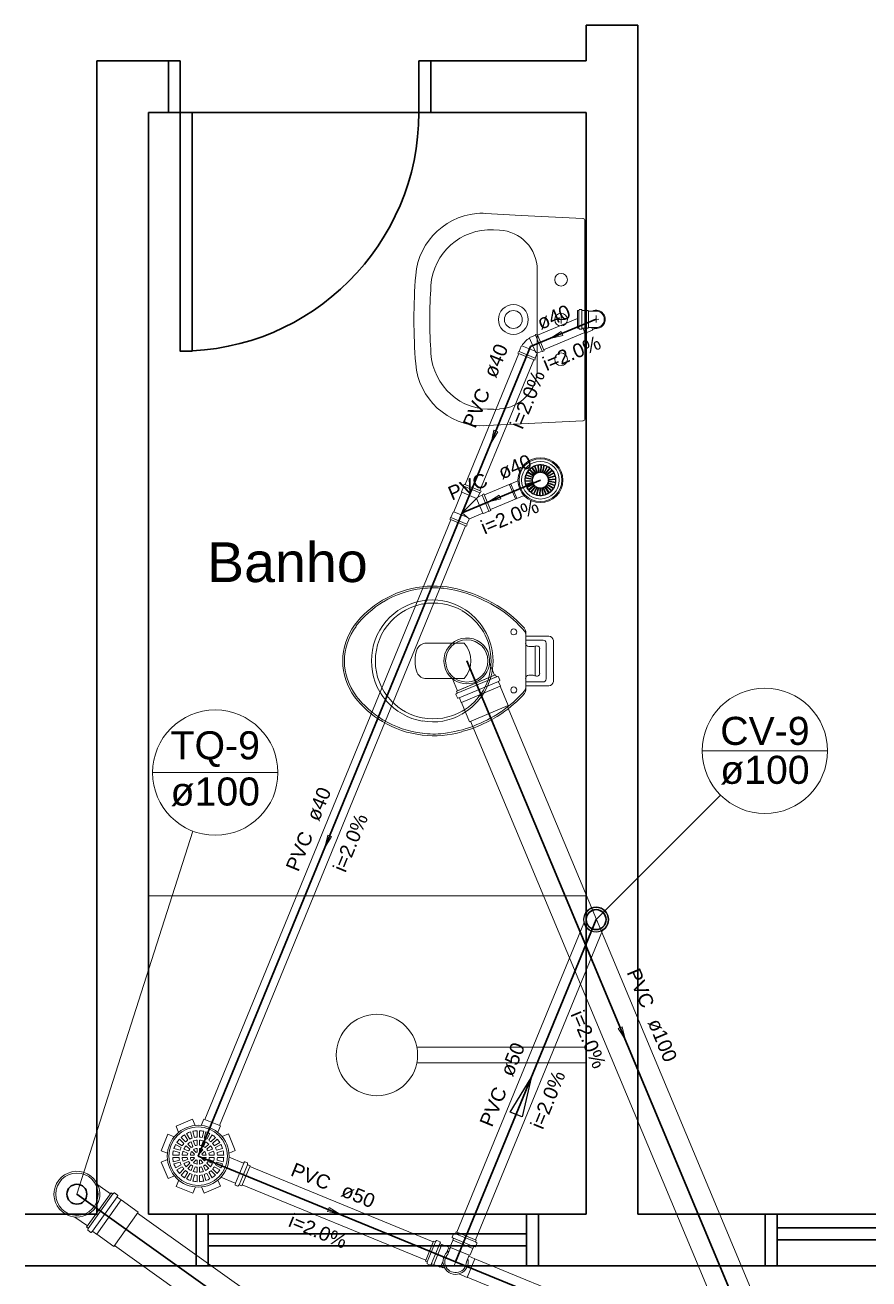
# Model space of a CAD drawing. Header units: inches. Extents: x -27 to 114, y -35 to 60.
# Drawn here: x 76.952 to 79.073, y -30.394 to -27.241 of the extents above; entities that cross this region are included whole.
import ezdxf

# ---------------------------------------------------------------- set-up
doc = ezdxf.new("R2010")
doc.units = ezdxf.units.IN
doc.header["$LTSCALE"] = 10
doc.header["$MEASUREMENT"] = 0
for name, color, linetype, lineweight in [('CV-Colunas', 6, 'Continuous', 30), ('CV-Indicação coluna', 5, 'Continuous', 20), ('CV-Sentido tubo', 8, 'Continuous', 20), ('CV-Seção tubo', 160, 'Continuous', 20), ('CV-Textos coluna', 7, 'Continuous', 20), ('CV-Textos tubo', 7, 'Continuous', 20), ('CV-Tubos detalhe', 6, 'Continuous', 30), ('Simbolos', 160, 'Continuous', 20), ('Simbolos_int', 5, 'Continuous', 5), ('TQ-Colunas', 6, 'Continuous', 30), ('TQ-Indicação coluna', 5, 'Continuous', 20), ('TQ-Sentido tubo', 8, 'Continuous', 20), ('TQ-Seção tubo', 160, 'Continuous', 20), ('TQ-Textos coluna', 7, 'Continuous', 20), ('TQ-Textos tubo', 7, 'Continuous', 20), ('TQ-Tubos detalhe', 6, 'Continuous', 30), ('xeixo', 3, 'Continuous', 20), ('xjanela-porta', 253, 'Continuous', 30), ('xmoveis', 253, 'Continuous', 20), ('xparede', 7, 'Continuous', 30), ('xpiso', 4, 'Continuous', 30), ('xtexto', 7, 'Continuous', 20)]:
    doc.layers.add(name, color=color, linetype=linetype, lineweight=lineweight)
doc.styles.add('Arial', font='arial.ttf')
doc.dimstyles.get("Standard").update_dxf_attribs({"dimtxt": 0.18, "dimasz": 0.18, "dimexe": 0.18, "dimexo": 0.0625, "dimgap": 0.09, "dimtad": 0, "dimtih": 1, "dimtoh": 1, "dimdec": 4, "dimzin": 0, "dimdsep": 46, "dimtxsty": 'Standard', "dimcen": 0.09, "dimadec": 0, "dimazin": 0, "dimtfac": 1, "dimtdec": 4, "dimtofl": 0, "dimtmove": 0, "dimatfit": 3, "dimfxl": 0, "dimtolj": 1, "dimtzin": 0, "dimarcsym": 0})

# ---------------------------------------------------------------- blocks, each defined once
blk = doc.blocks.new('_Closed')
at = {"color": 0, "linetype": 'ByBlock', "lineweight": -2}
for p, q in [((-1, 0.166667), (0, 0)), ((-1, 0.166667), (-1, -0.166667)), ((0, 0), (-1, -0.166667)), ((0, 0), (-1, 0))]:
    blk.add_line(p, q, dxfattribs=at)

msp = doc.modelspace()

# ---------------------------------------------------------------- linework, layer by layer
at = {"layer": 'CV-Colunas', "linetype": 'Continuous'}
msp.add_circle((78.387, -29.4908), 0.025, dxfattribs=at)
at = {"layer": 'CV-Indicação coluna'}
for p, q in [((78.6538, -29.0666), (78.9688, -29.0666)), ((78.387, -29.4908), (78.6999, -29.178))]:
    msp.add_line(p, q, dxfattribs=at)
msp.add_circle((78.8113, -29.0666), 0.1575, dxfattribs=at)
at = {"layer": 'CV-Seção tubo'}
for p, q in [((78.0373, -30.277), (78.3565, -29.4995)), ((78.0836, -30.2959), (78.4027, -29.5185))]:
    msp.add_line(p, q, dxfattribs=at)
at = {"layer": 'CV-Tubos detalhe'}
msp.add_line((78.0339, -30.3512), (78.387, -29.4908), dxfattribs=at)
at = {"layer": 'Simbolos'}
for p, q in [((78.3401, -28.0035), (78.34, -27.9592)), ((78.34, -27.9592), (78.343, -27.9592)), ((78.3442, -27.957), (78.344, -27.9585)), ((78.3452, -27.9562), (78.35, -27.9562)), ((78.351, -27.9572), (78.3512, -27.9584)), ((78.3522, -27.9592), (78.3665, -27.9591)), ((78.3665, -27.9591), (78.3677, -27.9606)), ((78.377, -27.9606), (78.3677, -27.9606)), ((78.387, -27.9606), (78.377, -27.9606)), ((78.2206, -28.0269), (78.2199, -28.0285)), ((78.2345, -28.0211), (78.2206, -28.0269)), ((78.235, -28.0198), (78.2345, -28.0211)), ((78.2387, -28.0183), (78.235, -28.0198)), ((78.2562, -28.0603), (78.2387, -28.0183)), ((78.3401, -28.0035), (78.3431, -28.0035)), ((78.3444, -28.0057), (78.3441, -28.0042)), ((78.3454, -28.0064), (78.3501, -28.0064)), ((78.3511, -28.0054), (78.3514, -28.0042)), ((78.3523, -28.0034), (78.3666, -28.0034)), ((78.3598, -28.0171), (78.354, -28.0034)), ((78.3598, -28.0171), (78.3634, -28.0157)), ((78.3634, -28.0157), (78.364, -28.0143)), ((78.364, -28.0143), (78.3777, -28.0086)), ((78.3666, -28.0034), (78.3679, -28.0019)), ((78.3771, -28.0019), (78.3679, -28.0019)), ((78.3871, -28.0018), (78.3771, -28.0019)), ((78.3777, -28.0086), (78.3783, -28.007)), ((78.3857, -28.0041), (78.3783, -28.007)), ((78.1934, -28.0623), (78.199, -28.0486)), ((78.199, -28.0486), (78.2007, -28.0479)), ((78.2512, -28.0613), (78.2387, -28.0665)), ((78.2525, -28.0618), (78.2512, -28.0613)), ((78.2562, -28.0603), (78.2525, -28.0618)), ((78.1905, -28.0665), (78.192, -28.0629)), ((78.2326, -28.0839), (78.1905, -28.0665)), ((78.192, -28.0629), (78.1934, -28.0623)), ((78.2326, -28.0839), (78.2341, -28.0803)), ((78.2336, -28.0789), (78.2387, -28.0665)), ((78.2341, -28.0803), (78.2336, -28.0789)), ((78.0546, -28.4008), (78.0489, -28.4147)), ((78.0556, -28.3958), (78.054, -28.3995)), ((78.054, -28.3995), (78.0546, -28.4008)), ((78.0556, -28.3958), (78.0977, -28.4131)), ((78.0294, -28.4656), (78.0496, -28.4163)), ((78.0489, -28.4147), (78.0496, -28.4163)), ((78.0919, -28.4264), (78.0506, -28.4678)), ((78.0948, -28.4173), (78.0916, -28.4252)), ((78.1008, -28.4233), (78.0929, -28.4265)), ((78.0961, -28.4168), (78.0948, -28.4173)), ((78.0977, -28.4131), (78.0961, -28.4168)), ((78.1013, -28.4219), (78.1008, -28.4233)), ((78.1049, -28.4204), (78.1013, -28.4219)), ((78.1225, -28.4624), (78.1049, -28.4204)), ((78.0222, -28.4799), (78.0278, -28.466)), ((78.0278, -28.466), (78.0294, -28.4656)), ((78.0681, -28.4831), (78.0506, -28.4678)), ((78.1021, -28.4687), (78.0689, -28.4826)), ((78.1038, -28.4693), (78.1021, -28.4687)), ((78.1176, -28.4634), (78.1038, -28.4693)), ((78.1189, -28.4639), (78.1176, -28.4634)), ((78.1225, -28.4624), (78.1189, -28.4639)), ((78.0193, -28.4842), (78.0208, -28.4804)), ((78.0193, -28.4842), (78.0614, -28.5014)), ((78.0208, -28.4804), (78.0222, -28.4799)), ((78.0614, -28.5014), (78.0629, -28.4977)), ((78.0624, -28.4964), (78.0676, -28.4837)), ((78.0629, -28.4977), (78.0624, -28.4964)), ((78.1194, -28.8459), (78.132, -28.8761)), ((78.036, -28.9162), (78.1343, -28.8752)), ((78.1343, -28.8752), (78.136, -28.8793)), ((78.1402, -28.8795), (78.1371, -28.8799)), ((78.1413, -28.8801), (78.1448, -28.8886)), ((78.0257, -28.8851), (78.0384, -28.9153)), ((78.1415, -28.8925), (78.1463, -28.9038)), ((78.1443, -28.89), (78.1421, -28.8912)), ((78.1463, -28.9038), (78.1461, -28.9041)), ((78.1461, -28.9041), (78.1663, -28.9523)), ((78.0347, -28.9247), (78.0383, -28.9332)), ((78.035, -28.9234), (78.0375, -28.9216)), ((78.036, -28.9162), (78.0378, -28.9204)), ((78.0396, -28.9337), (78.042, -28.933)), ((78.0433, -28.9335), (78.048, -28.9448)), ((78.048, -28.9448), (78.0483, -28.945)), ((78.0483, -28.945), (78.0685, -28.9932)), ((77.3311, -30.0102), (77.3725, -29.9929)), ((77.3311, -30.0102), (77.3376, -30.0258)), ((77.3725, -29.9929), (77.379, -30.0085)), ((77.4009, -29.9926), (77.3944, -30.0086)), ((77.4009, -29.9926), (77.4426, -30.0097)), ((77.4426, -30.0097), (77.436, -30.0257)), ((77.2938, -30.0719), (77.3109, -30.0303)), ((77.3109, -30.0303), (77.3269, -30.0368)), ((77.4627, -30.0299), (77.447, -30.0364)), ((77.4627, -30.0299), (77.48, -30.0713)), ((77.2938, -30.0719), (77.3098, -30.0785)), ((77.48, -30.0713), (77.4644, -30.0778)), ((77.2941, -30.1004), (77.3097, -30.0938)), ((77.3114, -30.1418), (77.2941, -30.1004)), ((77.5005, -30.1029), (77.4647, -30.0882)), ((77.4965, -30.1602), (77.5172, -30.1098)), ((77.5018, -30.1024), (77.5031, -30.1)), ((77.5106, -30.1022), (77.5043, -30.0996)), ((77.5107, -30.1071), (77.5112, -30.1033)), ((77.5172, -30.1098), (77.5107, -30.1071)), ((77.3114, -30.1418), (77.327, -30.1353)), ((77.4799, -30.1534), (77.444, -30.1387)), ((77.1662, -30.1805), (77.1348, -30.1581)), ((77.3315, -30.162), (77.338, -30.146)), ((77.3731, -30.179), (77.3315, -30.162)), ((77.3731, -30.179), (77.3797, -30.1631)), ((77.4016, -30.1788), (77.395, -30.1632)), ((77.443, -30.1615), (77.4016, -30.1788)), ((77.443, -30.1615), (77.4365, -30.1458)), ((77.4804, -30.1547), (77.4796, -30.1573)), ((77.4865, -30.1609), (77.4802, -30.1584)), ((77.49, -30.1575), (77.4877, -30.1606)), ((77.4965, -30.1602), (77.49, -30.1575)), ((77.1064, -30.2642), (77.1683, -30.1775)), ((77.1683, -30.1775), (77.172, -30.1801)), ((77.1756, -30.1781), (77.1732, -30.1801)), ((77.1768, -30.1781), (77.1843, -30.1834)), ((77.1846, -30.1848), (77.1833, -30.187)), ((77.1836, -30.1884), (77.1935, -30.1955)), ((77.1935, -30.1955), (77.1936, -30.1959)), ((77.1936, -30.1959), (77.2361, -30.2262)), ((77.1086, -30.2612), (77.0772, -30.2388)), ((77.1064, -30.2642), (77.1101, -30.2668)), ((77.1093, -30.2709), (77.1105, -30.268)), ((77.1097, -30.272), (77.1172, -30.2774)), ((77.1186, -30.2772), (77.1203, -30.2753)), ((77.1217, -30.2751), (77.1316, -30.2822)), ((77.1316, -30.2822), (77.132, -30.2821)), ((77.132, -30.2821), (77.1745, -30.3125)), ((77.9579, -30.3495), (77.9785, -30.2991)), ((77.9785, -30.2991), (77.9825, -30.3007)), ((77.9855, -30.2979), (77.9837, -30.3004)), ((77.9867, -30.2975), (77.9948, -30.3009)), ((78.0265, -30.2974), (78.0202, -30.3129)), ((78.0284, -30.2809), (78.0251, -30.289)), ((78.0254, -30.2902), (78.0279, -30.2915)), ((78.0266, -30.2972), (78.0265, -30.2974)), ((78.0284, -30.2928), (78.0266, -30.2972)), ((78.0295, -30.2802), (78.0326, -30.2807)), ((78.0352, -30.2761), (78.0336, -30.28)), ((78.0352, -30.2761), (78.0857, -30.2968)), ((78.0857, -30.2968), (78.0841, -30.3007)), ((77.9955, -30.3019), (77.9946, -30.3046)), ((77.9952, -30.3059), (77.9996, -30.3077)), ((77.9996, -30.3077), (78.0153, -30.3141)), ((78.0213, -30.3153), (78.0144, -30.3321)), ((78.0153, -30.3141), (78.0162, -30.3167)), ((78.0162, -30.3167), (78.0201, -30.3183)), ((78.0185, -30.3176), (78.0193, -30.3163)), ((78.0193, -30.3163), (78.0207, -30.3169)), ((78.0202, -30.3129), (78.0213, -30.3153)), ((78.0769, -30.3181), (78.0706, -30.3336)), ((78.077, -30.3178), (78.0769, -30.3181)), ((78.0788, -30.3134), (78.077, -30.3178)), ((78.0828, -30.3137), (78.0801, -30.3129)), ((78.0872, -30.305), (78.0838, -30.3131)), ((78.0869, -30.3038), (78.0844, -30.3019)), ((77.9579, -30.3495), (77.9618, -30.3511)), ((77.962, -30.3552), (77.9624, -30.3522)), ((77.9626, -30.3563), (77.9707, -30.3596)), ((77.9719, -30.3593), (77.9732, -30.3569)), ((77.9745, -30.3563), (77.9789, -30.3581)), ((77.9789, -30.3581), (77.9946, -30.3646)), ((77.9946, -30.3646), (77.997, -30.3634)), ((77.997, -30.3634), (78.0065, -30.3673)), ((78.0681, -30.3344), (78.0611, -30.3513)), ((78.0668, -30.3374), (78.0823, -30.3438)), ((78.0706, -30.3336), (78.0681, -30.3344)), ((77.9993, -30.3643), (77.999, -30.3658)), ((77.999, -30.3658), (78.0015, -30.3668)), ((78.0023, -30.3656), (78.0015, -30.3668)), ((78.0421, -30.3819), (78.0632, -30.3905))]:
    msp.add_line(p, q, dxfattribs=at)
for centre, radius in [((78.387, -29.4908), 0.0318), ((77.387, -30.0858), 0.0777)]:
    msp.add_circle(centre, radius, dxfattribs=at)
for centre, radius, start, end in [((78.343, -27.9582), 0.001, 270.1565, 345.1565), ((78.3452, -27.9572), 0.001, 90.1565, 165.1565), ((78.35, -27.9572), 0.001, 5.1565, 90.1565), ((78.3522, -27.9582), 0.001, 185.1565, 270.1565), ((78.387, -27.9813), 0.0206, 270.1565, 90.1565), ((78.2503, -28.0782), 0.0584, 121.479, 148.613), ((78.3431, -28.0045), 0.001, 15.1565, 90.1565), ((78.3454, -28.0054), 0.001, 195.1565, 270.1565), ((78.3501, -28.0054), 0.001, 270.1565, 355.1565), ((78.3524, -28.0044), 0.001, 90.1565, 175.1565), ((78.0925, -28.4255), 0.001, 157.701, 292.701), ((78.0695, -28.4844), 0.002, 112.701, 157.701), ((78.062, -28.8403), 0.0576, 354.471, 230.901), ((78.062, -28.8403), 0.0576, 230.901, 354.471), ((78.137, -28.8789), 0.001, 202.686, 277.686), ((78.1403, -28.8805), 0.001, 22.6856, 97.6856), ((78.1425, -28.8921), 0.001, 117.686, 202.686), ((78.1439, -28.889), 0.001, 297.686, 22.6856), ((78.0356, -28.9243), 0.001, 127.686, 202.686), ((78.0369, -28.9208), 0.001, 307.686, 22.6856), ((78.0392, -28.9328), 0.001, 202.686, 287.686), ((78.0424, -28.9339), 0.001, 22.6856, 107.686), ((77.5009, -30.102), 0.001, 247.694, 332.694), ((77.5039, -30.1006), 0.001, 67.6938, 152.694), ((77.5102, -30.1031), 0.001, 352.694, 67.6938), ((77.5118, -30.1065), 0.001, 172.694, 247.694), ((77.082, -30.1813), 0.0576, 354.471, 230.901), ((77.4806, -30.1575), 0.001, 162.694, 247.694), ((77.4795, -30.1543), 0.001, 342.694, 67.6938), ((77.4868, -30.16), 0.001, 247.694, 322.694), ((77.4903, -30.1588), 0.001, 67.6938, 142.694), ((77.082, -30.1813), 0.0576, 230.901, 354.471), ((77.1725, -30.1793), 0.001, 234.472, 309.472), ((77.1762, -30.1789), 0.001, 54.4722, 129.472), ((77.1841, -30.1876), 0.001, 149.472, 234.472), ((77.1838, -30.1842), 0.001, 329.472, 54.4722), ((77.1095, -30.2676), 0.001, 339.472, 54.4722), ((77.1103, -30.2712), 0.001, 159.472, 234.472), ((77.1178, -30.2766), 0.001, 234.472, 319.472), ((77.1211, -30.2759), 0.001, 54.4722, 139.472), ((77.9829, -30.2997), 0.001, 247.694, 322.694), ((77.9863, -30.2985), 0.001, 67.6938, 142.694), ((78.026, -30.2893), 0.001, 157.694, 242.694), ((78.0275, -30.2924), 0.001, 337.694, 62.6938), ((78.0293, -30.2813), 0.001, 82.6938, 157.694), ((78.0327, -30.2797), 0.001, 262.694, 337.694), ((77.9956, -30.305), 0.001, 162.694, 247.694), ((77.9944, -30.3018), 0.001, 342.694, 67.6938), ((78.0339, -30.3512), 0.0273, 135.647, 359.741), ((78.0798, -30.3138), 0.001, 72.6938, 157.694), ((78.0829, -30.3127), 0.001, 252.694, 337.694), ((78.085, -30.3011), 0.001, 157.694, 232.694), ((78.0862, -30.3046), 0.001, 337.694, 52.6938), ((77.9614, -30.352), 0.001, 352.694, 67.6938), ((77.963, -30.3554), 0.001, 172.694, 247.694), ((77.9711, -30.3587), 0.001, 247.694, 332.694), ((77.9741, -30.3572), 0.001, 67.6938, 152.694)]:
    msp.add_arc(centre, radius, start, end, dxfattribs=at)
at = {"layer": 'Simbolos_int'}
for p, q in [((78.3437, -27.9592), (78.3439, -28.0035)), ((78.3512, -27.9592), (78.3513, -28.0034)), ((78.3677, -27.9606), (78.3679, -28.0019)), ((78.3938, -27.9813), (78.3816, -27.9814)), ((78.387, -27.9716), (78.3871, -27.9893)), ((78.2337, -28.0615), (78.2199, -28.0285)), ((78.2345, -28.0211), (78.2512, -28.0613)), ((78.364, -28.0143), (78.3594, -28.0034)), ((78.3783, -28.007), (78.3764, -28.0019)), ((78.2007, -28.0479), (78.2337, -28.0615)), ((78.2337, -28.0615), (78.2359, -28.0636)), ((78.2336, -28.0789), (78.1934, -28.0623)), ((78.2359, -28.0636), (78.2387, -28.0665)), ((78.0546, -28.4008), (78.0948, -28.4173)), ((78.0496, -28.4163), (78.0866, -28.4315)), ((78.1021, -28.4687), (78.0866, -28.4315)), ((78.1176, -28.4634), (78.1008, -28.4233)), ((78.0294, -28.4656), (78.0643, -28.4799)), ((78.0222, -28.4799), (78.0624, -28.4964)), ((78.0381, -28.9211), (78.1363, -28.88)), ((78.0384, -28.9153), (78.132, -28.8761)), ((78.043, -28.9328), (78.1413, -28.8918)), ((78.0483, -28.945), (78.1461, -28.9041)), ((78.0685, -28.9932), (78.1663, -28.9523)), ((77.5012, -30.1032), (77.4805, -30.1537)), ((77.5107, -30.1071), (77.49, -30.1575)), ((77.1107, -30.2672), (77.1726, -30.1806)), ((77.1211, -30.2746), (77.183, -30.188)), ((77.132, -30.2821), (77.1936, -30.1959)), ((77.1745, -30.3125), (77.2361, -30.2262)), ((78.077, -30.3178), (78.0266, -30.2972)), ((78.0287, -30.2921), (78.0791, -30.3128)), ((78.0333, -30.2807), (78.0838, -30.3014)), ((77.9625, -30.3514), (77.9832, -30.3009)), ((77.9736, -30.3559), (77.9943, -30.3055)), ((77.9789, -30.3581), (77.9996, -30.3077)), ((78.0162, -30.3167), (78.0111, -30.3291)), ((78.0681, -30.3344), (78.0213, -30.3153)), ((77.997, -30.3634), (78.0021, -30.3509)), ((78.0244, -30.3473), (78.0434, -30.3551)), ((78.0382, -30.3408), (78.03, -30.3607)), ((78.0339, -30.3512), (78.0382, -30.3408)), ((78.0632, -30.3905), (78.0823, -30.3438))]:
    msp.add_line(p, q, dxfattribs=at)
for centre, radius in [((78.062, -28.8403), 0.0532), ((78.387, -29.4908), 0.0255), ((77.387, -30.0858), 0.0735), ((77.082, -30.1813), 0.0532)]:
    msp.add_circle(centre, radius, dxfattribs=at)
for centre, radius, start, end in [((78.387, -27.9813), 0.0228, 289.7795, 115.5333), ((78.387, -27.9813), 0.0228, 244.7795, 115.5333), ((78.0339, -30.3512), 0.0318, 120.555, 14.8331)]:
    msp.add_arc(centre, radius, start, end, dxfattribs=at)
at = {"layer": 'TQ-Colunas', "linetype": 'Continuous'}
msp.add_circle((77.082, -30.1813), 0.025, dxfattribs=at)
at = {"layer": 'TQ-Indicação coluna'}
for p, q in [((77.2723, -29.1212), (77.5873, -29.1212)), ((77.082, -30.1813), (77.3731, -29.2682))]:
    msp.add_line(p, q, dxfattribs=at)
msp.add_circle((77.4298, -29.1212), 0.1575, dxfattribs=at)
at = {"layer": 'TQ-Sentido tubo'}
for points in [[(78.3012, -28.017), (78.3371, -28.0021)], [(78.135, -28.2622), (78.1497, -28.2262)], [(78.1455, -28.4282), (78.1814, -28.4132)], [(77.7175, -29.2802), (77.7322, -29.2442)], [(78.4475, -29.7624), (78.4325, -29.7265)], [(77.7138, -30.2199), (77.6778, -30.2051)]]:
    msp.add_lwpolyline(points, dxfattribs=at)
at = {"layer": 'TQ-Seção tubo'}
for p, q in [((78.34, -27.9792), (78.2398, -28.0208)), ((78.3587, -28.0148), (78.2551, -28.0578)), ((78.1931, -28.0676), (78.0581, -28.3968)), ((78.2301, -28.0828), (78.0951, -28.412)), ((78.2284, -28.3799), (78.21, -28.3731)), ((78.229, -28.3783), (78.2106, -28.3715)), ((78.23, -28.3761), (78.2135, -28.3657)), ((78.2309, -28.3747), (78.2143, -28.3643)), ((78.2324, -28.3728), (78.2184, -28.3591)), ((78.2336, -28.3716), (78.2195, -28.3579)), ((78.2355, -28.37), (78.2246, -28.3537)), ((78.2369, -28.3691), (78.2259, -28.3528)), ((78.239, -28.368), (78.2317, -28.3498)), ((78.2406, -28.3674), (78.2333, -28.3492)), ((78.2429, -28.3667), (78.2396, -28.3474)), ((78.2445, -28.3664), (78.2412, -28.3471)), ((78.247, -28.3663), (78.2477, -28.3467)), ((78.2486, -28.3663), (78.2494, -28.3467)), ((78.251, -28.3667), (78.2559, -28.3477)), ((78.2527, -28.3671), (78.2575, -28.3481)), ((78.2549, -28.3679), (78.2636, -28.3503)), ((78.2564, -28.3686), (78.2651, -28.3511)), ((78.2585, -28.3699), (78.2706, -28.3545)), ((78.2598, -28.371), (78.2719, -28.3556)), ((78.2615, -28.3727), (78.2766, -28.3601)), ((78.2626, -28.374), (78.2777, -28.3614)), ((78.264, -28.376), (78.2813, -28.3668)), ((78.2647, -28.3774), (78.2821, -28.3683)), ((78.2657, -28.3797), (78.2845, -28.3744)), ((78.2661, -28.3813), (78.285, -28.376)), ((78.1724, -28.3953), (78.1061, -28.423)), ((78.1724, -28.3953), (78.1694, -28.3976)), ((78.1694, -28.3976), (78.184, -28.4327)), ((78.1724, -28.3953), (78.1906, -28.3877)), ((78.1724, -28.3953), (78.1878, -28.4322)), ((78.2275, -28.3863), (78.2079, -28.3876)), ((78.2276, -28.388), (78.208, -28.3893)), ((78.2276, -28.3839), (78.2082, -28.3811)), ((78.2278, -28.3822), (78.2084, -28.3794)), ((78.228, -28.3904), (78.2091, -28.3957)), ((78.2284, -28.392), (78.2096, -28.3973)), ((78.2293, -28.3942), (78.212, -28.4034)), ((78.2301, -28.3957), (78.2128, -28.4048)), ((78.2315, -28.3977), (78.2164, -28.4103)), ((78.2325, -28.399), (78.2175, -28.4116)), ((78.2343, -28.4007), (78.2222, -28.4161)), ((78.2356, -28.4017), (78.2235, -28.4171)), ((78.2377, -28.403), (78.229, -28.4206)), ((78.2392, -28.4038), (78.2305, -28.4214)), ((78.2414, -28.4046), (78.2366, -28.4236)), ((78.2431, -28.405), (78.2382, -28.424)), ((78.2455, -28.4054), (78.2447, -28.425)), ((78.2471, -28.4054), (78.2464, -28.425)), ((78.2496, -28.4053), (78.2529, -28.4246)), ((78.2512, -28.405), (78.2545, -28.4243)), ((78.2535, -28.4043), (78.2608, -28.4225)), ((78.2551, -28.4037), (78.2624, -28.4219)), ((78.2572, -28.4026), (78.2681, -28.4189)), ((78.2586, -28.4016), (78.2695, -28.4179)), ((78.2605, -28.4001), (78.2745, -28.4137)), ((78.2617, -28.3989), (78.2757, -28.4126)), ((78.2632, -28.397), (78.2798, -28.4074)), ((78.264, -28.3956), (78.2806, -28.406)), ((78.2651, -28.3934), (78.2835, -28.4001)), ((78.2657, -28.3918), (78.2841, -28.3986)), ((78.2663, -28.3895), (78.2857, -28.3923)), ((78.2665, -28.3837), (78.2861, -28.3824)), ((78.2665, -28.3878), (78.2859, -28.3906)), ((78.2666, -28.3854), (78.2862, -28.3841)), ((78.1878, -28.4322), (78.1215, -28.4599)), ((78.1878, -28.4322), (78.184, -28.4327)), ((78.1878, -28.4322), (78.2059, -28.4246)), ((78.0219, -28.4852), (77.4033, -29.9936)), ((78.0589, -28.5004), (77.4403, -30.0088)), ((78.1635, -28.9535), (78.822, -30.5287)), ((78.0713, -28.992), (78.7297, -30.5673)), ((77.351, -30.0539), (77.3397, -30.0427)), ((77.3551, -30.0498), (77.3439, -30.0385)), ((77.3605, -30.0456), (77.3525, -30.0319)), ((77.3655, -30.0427), (77.3576, -30.029)), ((77.3718, -30.0401), (77.3677, -30.0248)), ((77.3774, -30.0386), (77.3733, -30.0233)), ((77.3792, -30.0592), (77.3743, -30.0475)), ((77.3841, -30.0377), (77.3841, -30.0218)), ((77.3841, -30.0582), (77.3841, -30.0455)), ((77.39, -30.0377), (77.39, -30.0218)), ((77.39, -30.0582), (77.39, -30.0455)), ((77.3949, -30.0592), (77.3998, -30.0475)), ((77.3967, -30.0386), (77.4008, -30.0233)), ((77.4023, -30.0401), (77.4064, -30.0248)), ((77.4086, -30.0427), (77.4165, -30.029)), ((77.4136, -30.0456), (77.4216, -30.0319)), ((77.419, -30.0498), (77.4302, -30.0385)), ((77.4231, -30.0539), (77.4344, -30.0427)), ((77.3398, -30.0762), (77.3245, -30.0721)), ((77.3413, -30.0706), (77.326, -30.0665)), ((77.3439, -30.0643), (77.3302, -30.0564)), ((77.3469, -30.0593), (77.3331, -30.0513)), ((77.3604, -30.078), (77.3487, -30.0731)), ((77.3627, -30.0726), (77.3509, -30.0677)), ((77.3655, -30.0684), (77.3565, -30.0594)), ((77.3696, -30.0643), (77.3606, -30.0553)), ((77.3738, -30.0615), (77.3689, -30.0497)), ((77.3777, -30.0806), (77.371, -30.0739)), ((77.3818, -30.0765), (77.3752, -30.0698)), ((77.3841, -30.0755), (77.3841, -30.0661)), ((77.39, -30.0755), (77.39, -30.0661)), ((77.3923, -30.0765), (77.3989, -30.0698)), ((77.3964, -30.0806), (77.4031, -30.0739)), ((77.4003, -30.0615), (77.4052, -30.0497)), ((77.4045, -30.0643), (77.4135, -30.0553)), ((77.4086, -30.0684), (77.4176, -30.0594)), ((77.4114, -30.0726), (77.4232, -30.0677)), ((77.4137, -30.078), (77.4254, -30.0731)), ((77.4272, -30.0593), (77.441, -30.0513)), ((77.4302, -30.0643), (77.4439, -30.0564)), ((77.4328, -30.0706), (77.4481, -30.0665)), ((77.4343, -30.0762), (77.4496, -30.0721)), ((77.3389, -30.0829), (77.3231, -30.0829)), ((77.3389, -30.0888), (77.3231, -30.0888)), ((77.3398, -30.0955), (77.3245, -30.0996)), ((77.3413, -30.1011), (77.326, -30.1052)), ((77.3439, -30.1074), (77.3302, -30.1153)), ((77.3595, -30.0829), (77.3468, -30.0829)), ((77.3595, -30.0888), (77.3468, -30.0888)), ((77.3604, -30.0937), (77.3487, -30.0986)), ((77.3627, -30.0991), (77.3509, -30.104)), ((77.3655, -30.1033), (77.3565, -30.1123)), ((77.3696, -30.1074), (77.3606, -30.1164)), ((77.3767, -30.0829), (77.3673, -30.0829)), ((77.3767, -30.0888), (77.3673, -30.0888)), ((77.3738, -30.1102), (77.3689, -30.1219)), ((77.3777, -30.0911), (77.371, -30.0977)), ((77.3818, -30.0952), (77.3752, -30.1019)), ((77.3841, -30.0961), (77.3841, -30.1056)), ((77.39, -30.0961), (77.39, -30.1056)), ((77.3923, -30.0952), (77.3989, -30.1019)), ((77.3964, -30.0911), (77.4031, -30.0977)), ((77.3973, -30.0829), (77.4068, -30.0829)), ((77.3973, -30.0888), (77.4068, -30.0888)), ((77.4003, -30.1102), (77.4052, -30.1219)), ((77.4045, -30.1074), (77.4135, -30.1164)), ((77.4086, -30.1033), (77.4176, -30.1123)), ((77.4114, -30.0991), (77.4232, -30.104)), ((77.4137, -30.0937), (77.4254, -30.0986)), ((77.4146, -30.0829), (77.4273, -30.0829)), ((77.4146, -30.0888), (77.4273, -30.0888)), ((77.4302, -30.1074), (77.4439, -30.1153)), ((77.4328, -30.1011), (77.4481, -30.1052)), ((77.4343, -30.0955), (77.4496, -30.0996)), ((77.4351, -30.0829), (77.451, -30.0829)), ((77.4351, -30.0888), (77.451, -30.0888)), ((77.3469, -30.1124), (77.3331, -30.1204)), ((77.351, -30.1178), (77.3397, -30.129)), ((77.3551, -30.1219), (77.3439, -30.1332)), ((77.3605, -30.126), (77.3525, -30.1398)), ((77.3655, -30.129), (77.3576, -30.1427)), ((77.3718, -30.1315), (77.3677, -30.1469)), ((77.3774, -30.1331), (77.3733, -30.1484)), ((77.3792, -30.1124), (77.3743, -30.1242)), ((77.3841, -30.1134), (77.3841, -30.1261)), ((77.3841, -30.1339), (77.3841, -30.1498)), ((77.39, -30.1134), (77.39, -30.1261)), ((77.39, -30.1339), (77.39, -30.1498)), ((77.3949, -30.1124), (77.3998, -30.1242)), ((77.3967, -30.1331), (77.4008, -30.1484)), ((77.4023, -30.1315), (77.4064, -30.1469)), ((77.4086, -30.129), (77.4165, -30.1427)), ((77.4136, -30.126), (77.4216, -30.1398)), ((77.419, -30.1219), (77.4302, -30.1332)), ((77.4231, -30.1178), (77.4344, -30.129)), ((77.4272, -30.1124), (77.441, -30.1204)), ((77.5163, -30.1119), (77.9777, -30.3011)), ((77.4974, -30.1581), (77.9587, -30.3474)), ((77.2344, -30.2287), (78.885, -31.4073)), ((77.1763, -30.3101), (78.885, -31.5302)), ((78.0822, -30.344), (78.7129, -30.6028)), ((78.0633, -30.3903), (78.6939, -30.649))]:
    msp.add_line(p, q, dxfattribs=at)
for centre, radius in [((78.247, -28.3858), 0.0565), ((78.247, -28.3858), 0.0538), ((78.247, -28.3858), 0.0474), ((78.247, -28.3858), 0.0474), ((77.387, -30.0858), 0.0735)]:
    msp.add_circle(centre, radius, dxfattribs=at)
for centre, radius, start, end in [((78.247, -28.3858), 0.0392, 161.0139, 170.5786), ((78.247, -28.3858), 0.0382, 161.0451, 170.5474), ((78.247, -28.3858), 0.0392, 149.0139, 158.5786), ((78.247, -28.3858), 0.0382, 149.0451, 158.5474), ((78.247, -28.3858), 0.0392, 137.0139, 146.5786), ((78.247, -28.3858), 0.0382, 137.0451, 146.5474), ((78.247, -28.3858), 0.0392, 125.0139, 134.5786), ((78.247, -28.3858), 0.0382, 125.0451, 134.5474), ((78.247, -28.3858), 0.0392, 113.0139, 122.5786), ((78.247, -28.3858), 0.0382, 113.0451, 122.5474), ((78.247, -28.3858), 0.0206, 150.116, 157.4765), ((78.247, -28.3858), 0.0196, 150.232, 157.3604), ((78.247, -28.3858), 0.0206, 138.116, 145.4765), ((78.247, -28.3858), 0.0196, 138.232, 145.3604), ((78.247, -28.3858), 0.0206, 126.116, 133.4765), ((78.247, -28.3858), 0.0392, 101.0139, 110.5786), ((78.247, -28.3858), 0.0382, 101.0451, 110.5474), ((78.247, -28.3858), 0.0196, 126.232, 133.3604), ((78.247, -28.3858), 0.0206, 114.116, 121.4765), ((78.247, -28.3858), 0.0196, 114.232, 121.3604), ((78.247, -28.3858), 0.0206, 102.116, 109.4765), ((78.247, -28.3858), 0.0196, 102.232, 109.3604), ((78.247, -28.3858), 0.0392, 89.0139, 98.5786), ((78.247, -28.3858), 0.0382, 89.0451, 98.5474), ((78.247, -28.3858), 0.0206, 90.116, 97.4765), ((78.247, -28.3858), 0.0196, 90.232, 97.3604), ((78.247, -28.3858), 0.0196, 78.232, 85.3604), ((78.247, -28.3858), 0.0206, 78.116, 85.4765), ((78.247, -28.3858), 0.0382, 77.0451, 86.5474), ((78.247, -28.3858), 0.0392, 77.0139, 86.5786), ((78.247, -28.3858), 0.0196, 66.232, 73.3604), ((78.247, -28.3858), 0.0206, 66.116, 73.4765), ((78.247, -28.3858), 0.0196, 54.232, 61.3604), ((78.247, -28.3858), 0.0206, 54.116, 61.4765), ((78.247, -28.3858), 0.0382, 65.0451, 74.5474), ((78.247, -28.3858), 0.0392, 65.0139, 74.5786), ((78.247, -28.3858), 0.0196, 42.232, 49.3604), ((78.247, -28.3858), 0.0206, 42.116, 49.4765), ((78.247, -28.3858), 0.0196, 30.232, 37.3604), ((78.247, -28.3858), 0.0206, 30.116, 37.4765), ((78.247, -28.3858), 0.0382, 53.0451, 62.5474), ((78.247, -28.3858), 0.0392, 53.0139, 62.5786), ((78.247, -28.3858), 0.0206, 18.116, 25.4765), ((78.247, -28.3858), 0.0382, 41.0451, 50.5474), ((78.247, -28.3858), 0.0392, 41.0139, 50.5786), ((78.247, -28.3858), 0.0382, 29.0451, 38.5474), ((78.247, -28.3858), 0.0392, 29.0139, 38.5786), ((78.247, -28.3858), 0.0382, 17.0451, 26.5474), ((78.247, -28.3858), 0.0392, 17.0139, 26.5786), ((78.247, -28.3858), 0.0382, 5.0451, 14.5474), ((78.247, -28.3858), 0.0392, 5.0139, 14.5786), ((78.247, -28.3858), 0.0392, 173.0139, 182.5786), ((78.247, -28.3858), 0.0392, 185.0139, 194.5786), ((78.247, -28.3858), 0.0382, 173.0451, 182.5474), ((78.247, -28.3858), 0.0382, 185.0451, 194.5474), ((78.247, -28.3858), 0.0392, 197.0139, 206.5786), ((78.247, -28.3858), 0.0382, 197.0451, 206.5474), ((78.247, -28.3858), 0.0392, 209.0139, 218.5786), ((78.247, -28.3858), 0.0382, 209.0451, 218.5474), ((78.247, -28.3858), 0.0206, 174.116, 181.4765), ((78.247, -28.3858), 0.0206, 186.116, 193.4765), ((78.247, -28.3858), 0.0206, 162.116, 169.4765), ((78.247, -28.3858), 0.0196, 174.232, 181.3604), ((78.247, -28.3858), 0.0206, 198.116, 205.4765), ((78.247, -28.3858), 0.0196, 186.232, 193.3604), ((78.247, -28.3858), 0.0196, 162.232, 169.3604), ((78.247, -28.3858), 0.0196, 198.232, 205.3604), ((78.247, -28.3858), 0.0206, 210.116, 217.4765), ((78.247, -28.3858), 0.0196, 210.232, 217.3604), ((78.247, -28.3858), 0.0206, 222.116, 229.4765), ((78.247, -28.3858), 0.0196, 222.232, 229.3604), ((78.247, -28.3858), 0.0206, 234.116, 241.4765), ((78.247, -28.3858), 0.0196, 234.232, 241.3604), ((78.247, -28.3858), 0.0206, 246.116, 253.4765), ((78.247, -28.3858), 0.0196, 246.232, 253.3604), ((78.247, -28.3858), 0.0206, 258.116, 265.4765), ((78.247, -28.3858), 0.0196, 258.232, 265.3604), ((78.247, -28.3858), 0.0196, 270.232, 277.3604), ((78.247, -28.3858), 0.0206, 270.116, 277.4765), ((78.247, -28.3858), 0.0196, 282.232, 289.3604), ((78.247, -28.3858), 0.0206, 282.116, 289.4765), ((78.247, -28.3858), 0.0196, 294.232, 301.3604), ((78.247, -28.3858), 0.0206, 294.116, 301.4765), ((78.247, -28.3858), 0.0196, 306.232, 313.3604), ((78.247, -28.3858), 0.0206, 306.116, 313.4765), ((78.247, -28.3858), 0.0196, 318.232, 325.3604), ((78.247, -28.3858), 0.0206, 318.116, 325.4765), ((78.247, -28.3858), 0.0196, 330.232, 337.3604), ((78.247, -28.3858), 0.0196, 18.232, 25.3604), ((78.247, -28.3858), 0.0206, 330.116, 337.4765), ((78.247, -28.3858), 0.0196, 342.232, 349.3604), ((78.247, -28.3858), 0.0196, 6.232, 13.3604), ((78.247, -28.3858), 0.0196, 354.232, 1.3604), ((78.247, -28.3858), 0.0206, 342.116, 349.4765), ((78.247, -28.3858), 0.0206, 6.116, 13.4765), ((78.247, -28.3858), 0.0206, 354.116, 1.4765), ((78.247, -28.3858), 0.0382, 317.0451, 326.5474), ((78.247, -28.3858), 0.0392, 317.0139, 326.5786), ((78.247, -28.3858), 0.0382, 329.0451, 338.5474), ((78.247, -28.3858), 0.0392, 329.0139, 338.5786), ((78.247, -28.3858), 0.0382, 341.0451, 350.5474), ((78.247, -28.3858), 0.0392, 341.0139, 350.5786), ((78.247, -28.3858), 0.0382, 353.0451, 2.5474), ((78.247, -28.3858), 0.0392, 353.0139, 2.5786), ((78.247, -28.3858), 0.0392, 221.0139, 230.5786), ((78.247, -28.3858), 0.0382, 221.0451, 230.5474), ((78.247, -28.3858), 0.0392, 233.0139, 242.5786), ((78.247, -28.3858), 0.0382, 233.0451, 242.5474), ((78.247, -28.3858), 0.0392, 245.0139, 254.5786), ((78.247, -28.3858), 0.0382, 245.0451, 254.5474), ((78.247, -28.3858), 0.0392, 257.0139, 266.5786), ((78.247, -28.3858), 0.0382, 257.0451, 266.5474), ((78.247, -28.3858), 0.0382, 269.0451, 278.5474), ((78.247, -28.3858), 0.0392, 269.0139, 278.5786), ((78.247, -28.3858), 0.0382, 281.0451, 290.5474), ((78.247, -28.3858), 0.0392, 281.0139, 290.5786), ((78.247, -28.3858), 0.0382, 293.0451, 302.5474), ((78.247, -28.3858), 0.0392, 293.0139, 302.5786), ((78.247, -28.3858), 0.0382, 305.0451, 314.5474), ((78.247, -28.3858), 0.0392, 305.0139, 314.5786), ((77.387, -30.0858), 0.0641, 137.6132, 147.3868), ((77.387, -30.0858), 0.0641, 122.6132, 132.3868), ((77.387, -30.0858), 0.0482, 123.4746, 131.5254), ((77.387, -30.0858), 0.0641, 107.6132, 117.3868), ((77.387, -30.0858), 0.0482, 108.4746, 116.5254), ((77.387, -30.0858), 0.0641, 92.6132, 102.3868), ((77.387, -30.0858), 0.0404, 94.1455, 108.3545), ((77.387, -30.0858), 0.0482, 93.4746, 101.5254), ((77.387, -30.0858), 0.0641, 77.6132, 87.3868), ((77.387, -30.0858), 0.0482, 78.4746, 86.5254), ((77.387, -30.0858), 0.0404, 71.6455, 85.8545), ((77.387, -30.0858), 0.0482, 63.4746, 71.5254), ((77.387, -30.0858), 0.0641, 62.6132, 72.3868), ((77.387, -30.0858), 0.0482, 48.4746, 56.5254), ((77.387, -30.0858), 0.0641, 47.6132, 57.3868), ((77.387, -30.0858), 0.0641, 32.6132, 42.3868), ((77.387, -30.0858), 0.0641, 167.6132, 177.3868), ((77.387, -30.0858), 0.0641, 152.6132, 162.3868), ((77.387, -30.0858), 0.0482, 168.4746, 176.5254), ((77.387, -30.0858), 0.0482, 153.4746, 161.5254), ((77.387, -30.0858), 0.0404, 161.6455, 175.8545), ((77.387, -30.0858), 0.0482, 138.4746, 146.5254), ((77.387, -30.0858), 0.0404, 139.1455, 153.3545), ((77.387, -30.0858), 0.0277, 163.5423, 173.9577), ((77.387, -30.0858), 0.0404, 116.6455, 130.8545), ((77.387, -30.0858), 0.0277, 141.0423, 151.4577), ((77.387, -30.0858), 0.02, 143.415, 171.585), ((77.387, -30.0858), 0.0277, 118.5423, 128.9577), ((77.387, -30.0858), 0.02, 98.415, 126.585), ((77.387, -30.0858), 0.0277, 96.0423, 106.4577), ((77.387, -30.0858), 0.0107, 105.8266, 119.1734), ((77.387, -30.0858), 0.0277, 73.5423, 83.9577), ((77.387, -30.0858), 0.02, 53.415, 81.585), ((77.387, -30.0858), 0.0107, 60.8266, 74.1734), ((77.387, -30.0858), 0.0277, 51.0423, 61.4577), ((77.387, -30.0858), 0.02, 8.415, 36.585), ((77.387, -30.0858), 0.0404, 49.1455, 63.3545), ((77.387, -30.0858), 0.0277, 28.5423, 38.9577), ((77.387, -30.0858), 0.0277, 6.0423, 16.4577), ((77.387, -30.0858), 0.0404, 26.6455, 40.8545), ((77.387, -30.0858), 0.0482, 33.4746, 41.5254), ((77.387, -30.0858), 0.0404, 4.1455, 18.3545), ((77.387, -30.0858), 0.0482, 18.4746, 26.5254), ((77.387, -30.0858), 0.0482, 3.4746, 11.5254), ((77.387, -30.0858), 0.0641, 17.6132, 27.3868), ((77.387, -30.0858), 0.0641, 2.6132, 12.3868), ((77.387, -30.0858), 0.0641, 182.6132, 192.3868), ((77.387, -30.0858), 0.0641, 197.6132, 207.3868), ((77.387, -30.0858), 0.0482, 183.4746, 191.5254), ((77.387, -30.0858), 0.0482, 198.4746, 206.5254), ((77.387, -30.0858), 0.0404, 184.1455, 198.3545), ((77.387, -30.0858), 0.0404, 206.6455, 220.8545), ((77.387, -30.0858), 0.0277, 186.0423, 196.4577), ((77.387, -30.0858), 0.0277, 208.5423, 218.9577), ((77.387, -30.0858), 0.02, 188.415, 216.585), ((77.387, -30.0858), 0.0277, 231.0423, 241.4577), ((77.387, -30.0858), 0.02, 233.415, 261.585), ((77.387, -30.0858), 0.0107, 150.8266, 164.1734), ((77.387, -30.0858), 0.0107, 195.8266, 209.1734), ((77.387, -30.0858), 0.0107, 240.8266, 254.1734), ((77.387, -30.0858), 0.0107, 285.8266, 299.1734), ((77.387, -30.0858), 0.02, 278.415, 306.585), ((77.387, -30.0858), 0.0107, 15.8266, 29.1734), ((77.387, -30.0858), 0.0107, 330.8266, 344.1734), ((77.387, -30.0858), 0.0277, 298.5423, 308.9577), ((77.387, -30.0858), 0.02, 323.415, 351.585), ((77.387, -30.0858), 0.0277, 321.0423, 331.4577), ((77.387, -30.0858), 0.0277, 343.5423, 353.9577), ((77.387, -30.0858), 0.0404, 319.1455, 333.3545), ((77.387, -30.0858), 0.0404, 341.6455, 355.8545), ((77.387, -30.0858), 0.0482, 333.4746, 341.5254), ((77.387, -30.0858), 0.0482, 348.4746, 356.5254), ((77.387, -30.0858), 0.0641, 332.6132, 342.3868), ((77.387, -30.0858), 0.0641, 347.6132, 357.3868), ((77.387, -30.0858), 0.0641, 212.6132, 222.3868), ((77.387, -30.0858), 0.0641, 227.6132, 237.3868), ((77.387, -30.0858), 0.0482, 213.4746, 221.5254), ((77.387, -30.0858), 0.0482, 228.4746, 236.5254), ((77.387, -30.0858), 0.0641, 242.6132, 252.3868), ((77.387, -30.0858), 0.0404, 229.1455, 243.3545), ((77.387, -30.0858), 0.0482, 243.4746, 251.5254), ((77.387, -30.0858), 0.0404, 251.6455, 265.8545), ((77.387, -30.0858), 0.0482, 258.4746, 266.5254), ((77.387, -30.0858), 0.0277, 253.5423, 263.9577), ((77.387, -30.0858), 0.0277, 276.0423, 286.4577), ((77.387, -30.0858), 0.0404, 274.1455, 288.3545), ((77.387, -30.0858), 0.0482, 273.4746, 281.5254), ((77.387, -30.0858), 0.0482, 288.4746, 296.5254), ((77.387, -30.0858), 0.0404, 296.6455, 310.8545), ((77.387, -30.0858), 0.0641, 287.6132, 297.3868), ((77.387, -30.0858), 0.0482, 303.4746, 311.5254), ((77.387, -30.0858), 0.0641, 302.6132, 312.3868), ((77.387, -30.0858), 0.0482, 318.4746, 326.5254), ((77.387, -30.0858), 0.0641, 317.6132, 327.3868), ((77.387, -30.0858), 0.0641, 257.6132, 267.3868), ((77.387, -30.0858), 0.0641, 272.6132, 282.3868)]:
    msp.add_arc(centre, radius, start, end, dxfattribs=at)
at = {"layer": 'TQ-Tubos detalhe'}
for p, q in [((78.387, -27.9813), (78.222, -28.0498)), ((78.222, -28.0498), (78.0506, -28.4678)), ((78.247, -28.3858), (78.0506, -28.4678)), ((78.0506, -28.4678), (77.387, -30.0858)), ((78.062, -28.8403), (78.8302, -30.6779)), ((77.387, -30.0858), (78.0339, -30.3512)), ((77.082, -30.1813), (79.278, -31.7493)), ((78.0339, -30.3512), (78.8302, -30.6779))]:
    msp.add_line(p, q, dxfattribs=at)
at = {"layer": 'xeixo'}
for p, q in [((78.222, -28.0498), (78.387, -27.9813)), ((77.387, -30.0858), (78.222, -28.0498)), ((78.0505, -28.4678), (78.247, -28.3858)), ((78.062, -28.8403), (79.278, -31.7493)), ((78.387, -29.4908), (78.034, -30.3508)), ((78.83, -30.6778), (77.387, -30.0858)), ((77.082, -30.1813), (79.278, -31.7493))]:
    msp.add_line(p, q, dxfattribs=at)
at = {"layer": 'xeixo', "color": 6}
msp.add_circle((78.387, -29.4908), 0.0305, dxfattribs=at)
at = {"layer": 'xjanela-porta'}
for p, q in [((77.412, -30.2313), (78.212, -30.2313)), ((80.642, -30.2313), (78.842, -30.2313)), ((77.412, -30.3613), (78.212, -30.3613)), ((80.642, -30.3613), (78.842, -30.3613))]:
    msp.add_line(p, q, dxfattribs=at)
for points in [[(77.312, -27.3313), (77.3415, -27.3313), (77.3415, -27.4613), (77.312, -27.4613)], [(77.972, -27.4613), (77.9415, -27.4613), (77.9415, -27.3313), (77.972, -27.3313)], [(77.382, -30.3613), (77.412, -30.3613), (77.412, -30.2313), (77.382, -30.2313)], [(78.242, -30.2313), (78.212, -30.2313), (78.212, -30.3613), (78.242, -30.3613)], [(78.812, -30.3613), (78.842, -30.3613), (78.842, -30.2313), (78.812, -30.2313)]]:
    msp.add_lwpolyline(points, dxfattribs=at)
for points in [[(77.3415, -27.4613), (77.372, -27.4613), (77.372, -28.0613), (77.3415, -28.0613), (77.3415, -27.4613), (77.3415, -27.4613)], [(78.842, -30.2963), (79.742, -30.2963), (79.742, -30.2663), (78.842, -30.2663), (78.842, -30.2963), (78.842, -30.2963)], [(77.412, -30.2813), (78.212, -30.2813), (78.212, -30.3113), (77.412, -30.3113), (77.412, -30.2813), (77.412, -30.2813)]]:
    msp.add_lwpolyline(points, close=True, dxfattribs=at)
msp.add_arc((77.3415, -27.4613), 0.6, 270, 0, dxfattribs=at)
at = {"layer": 'xmoveis'}
for p, q in [((78.0945, -27.7143), (78.199, -27.7198)), ((78.103, -27.7143), (78.0945, -27.7143)), ((78.199, -27.7198), (78.354, -27.7278)), ((78.359, -27.7328), (78.359, -27.9818)), ((78.129, -27.7563), (78.144, -27.7573)), ((78.239, -27.9818), (78.239, -27.8568)), ((78.239, -27.9818), (78.239, -28.1068)), ((78.309, -27.9818), (78.289, -27.9818)), ((78.299, -27.9718), (78.299, -27.9918)), ((78.359, -28.2313), (78.359, -27.9818)), ((78.129, -28.2078), (78.144, -28.2068)), ((78.0945, -28.2493), (78.199, -28.2443)), ((78.199, -28.2443), (78.354, -28.2363)), ((78.21, -28.7713), (78.21, -28.7658)), ((78.21, -28.7778), (78.21, -28.7713)), ((78.21, -28.7778), (78.21, -28.8403)), ((78.268, -28.7778), (78.21, -28.7778)), ((78.056, -28.7958), (77.96, -28.7958)), ((78.254, -28.7878), (78.21, -28.7878)), ((78.218, -28.8043), (78.229, -28.8043)), ((78.2335, -28.8403), (78.2335, -28.8048)), ((78.245, -28.8088), (78.245, -28.8403)), ((78.2615, -28.8403), (78.2615, -28.7953)), ((78.28, -28.8403), (78.28, -28.7888)), ((78.21, -28.9028), (78.21, -28.8403)), ((78.2335, -28.8758), (78.2335, -28.8403)), ((78.245, -28.8718), (78.245, -28.8403)), ((78.2615, -28.8853), (78.2615, -28.8403)), ((78.28, -28.8918), (78.28, -28.8403)), ((78.218, -28.8763), (78.229, -28.8763)), ((77.96, -28.8848), (78.056, -28.8848)), ((78.21, -28.8928), (78.254, -28.8928)), ((78.21, -28.9028), (78.268, -28.9028)), ((78.21, -28.9098), (78.21, -28.9028)), ((78.21, -28.9148), (78.21, -28.9098)), ((78.362, -29.4313), (77.262, -29.4313)), ((78.362, -29.8113), (77.9365, -29.8113)), ((77.9365, -29.8513), (78.362, -29.8513))]:
    msp.add_line(p, q, dxfattribs=at)
for centre, radius in [((78.299, -27.8818), 0.016), ((78.179, -27.9818), 0.0375), ((78.179, -27.9818), 0.0225), ((78.299, -27.9818), 0.016), ((78.299, -28.0818), 0.016), ((78.18, -28.7673), 0.0075), ((78.18, -28.9133), 0.0075), ((77.836, -29.8313), 0.1023)]:
    msp.add_circle(centre, radius, dxfattribs=at)
for centre, radius, start, end in [((78.103, -27.8843), 0.17, 90, 175.302), ((78.354, -27.7328), 0.005, 0, 87.0582), ((78.1215, -27.9063), 0.15, 87.0582, 176.284), ((78.139, -27.8568), 0.1, 0, 87.0582), ((79.2895, -27.9818), 1.3604, 175.302, 180), ((79.2895, -27.9818), 1.3204, 176.284, 180), ((79.2895, -27.9818), 1.3604, 180, 184.698), ((79.2895, -27.9818), 1.3204, 180, 183.716), ((78.103, -28.0793), 0.17, 184.698, 270), ((78.1215, -28.0578), 0.15, 183.716, 272.942), ((78.139, -28.1068), 0.1, 272.942, 0), ((78.354, -28.2313), 0.005, 272.942, 0), ((77.978, -28.9003), 0.248, 96.483, 121.073), ((77.978, -28.9003), 0.2435, 96.4779, 121.067), ((77.9795, -28.8953), 0.2433, 73.2378, 97.0453), ((77.9795, -28.8953), 0.2388, 84.2407, 97.0506), ((77.9615, -28.9858), 0.3307, 55.8497, 82.7065), ((77.9905, -28.9158), 0.2681, 121.681, 141.84), ((77.9905, -28.9158), 0.2636, 121.686, 141.83), ((77.977, -28.8433), 0.1566, 100.028, 138.778), ((77.9765, -28.8328), 0.1458, 59.7019, 100.446), ((77.9615, -28.9858), 0.3352, 55.8476, 74.7475), ((77.977, -28.8383), 0.1437, 100.808, 136.926), ((77.978, -28.8398), 0.1451, 60.1948, 101.066), ((77.9735, -28.8408), 0.1544, 0.2488, 60.3441), ((77.9775, -28.8403), 0.1456, 359.888, 60.0886), ((77.9685, -28.9723), 0.3159, 40.7546, 55.5359), ((77.9685, -28.9723), 0.3204, 41.9479, 55.5381), ((77.899, -28.8403), 0.149, 143.002, 180.128), ((77.899, -28.8403), 0.1445, 143.02, 180.128), ((77.9755, -28.8403), 0.1532, 139.336, 180.055), ((77.9745, -28.8388), 0.1422, 136.228, 180.664), ((78.1995, -28.7658), 0.0102, 358.309, 45.2439), ((78.2005, -28.7723), 0.00945, 6.988, 38.6516), ((78.268, -28.7898), 0.0118, 3.6802, 91.299), ((78.0165, -28.8403), 0.0846, 159.222, 200.778), ((77.9595, -28.8198), 0.0241, 89.1095, 156.49), ((78.004, -28.8403), 0.0683, 319.312, 40.6882), ((78.218, -28.7958), 0.00832, 184.718, 267.985), ((78.228, -28.7923), 0.0119, 274.052, 294.02), ((78.2375, -28.8158), 0.0131, 70.6125, 109.658), ((78.2395, -28.8088), 0.00592, 43.936, 67.4017), ((78.2385, -28.8088), 0.00666, 357.957, 36.1023), ((78.254, -28.7953), 0.00728, 358.275, 91.725), ((77.899, -28.8408), 0.149, 179.872, 216.998), ((77.899, -28.8408), 0.1445, 179.872, 216.98), ((77.9755, -28.8403), 0.1532, 179.945, 220.664), ((77.9745, -28.8418), 0.1422, 179.336, 223.772), ((77.9735, -28.8398), 0.1544, 299.656, 359.751), ((77.9775, -28.8408), 0.1456, 299.911, 0.1122), ((77.9595, -28.8608), 0.0241, 203.51, 270.891), ((78.218, -28.8848), 0.00832, 92.0149, 175.282), ((78.228, -28.8883), 0.0119, 65.9796, 85.9479), ((78.2375, -28.8653), 0.0131, 250.342, 289.388), ((78.2395, -28.8718), 0.00592, 292.598, 316.064), ((78.2385, -28.8723), 0.00666, 323.898, 2.0428), ((78.2005, -28.9083), 0.00945, 321.348, 353.012), ((78.254, -28.8858), 0.00728, 268.275, 1.725), ((78.268, -28.8913), 0.0118, 268.701, 356.32), ((77.9905, -28.7648), 0.2681, 218.16, 238.319), ((77.9905, -28.7648), 0.2636, 218.17, 238.314), ((77.977, -28.8373), 0.1566, 221.222, 259.972), ((77.977, -28.8423), 0.1437, 223.074, 259.192), ((77.9685, -28.7083), 0.3159, 304.464, 319.245), ((77.9685, -28.7083), 0.3204, 304.462, 318.052), ((78.1995, -28.9153), 0.0102, 314.756, 1.6914), ((77.9765, -28.8478), 0.1458, 259.554, 300.298), ((77.978, -28.8408), 0.1451, 258.934, 299.805), ((77.9615, -28.6948), 0.3307, 277.293, 304.15), ((77.9615, -28.6948), 0.3352, 285.252, 304.152), ((77.978, -28.7803), 0.248, 238.927, 263.517), ((77.978, -28.7803), 0.2435, 238.933, 263.522), ((77.9795, -28.7853), 0.2433, 262.955, 286.762), ((77.9795, -28.7853), 0.2388, 262.949, 275.759)]:
    msp.add_arc(centre, radius, start, end, dxfattribs=at)
at = {"layer": 'xparede'}
for p, q in [((78.362, -27.2413), (78.362, -27.3313)), ((78.4915, -27.2413), (78.362, -27.2413)), ((78.4915, -30.2313), (78.4915, -27.2413)), ((77.132, -30.2313), (77.132, -27.3313)), ((77.132, -27.3313), (77.312, -27.3313)), ((77.312, -27.4613), (77.312, -27.3313)), ((77.972, -27.3313), (78.362, -27.3313)), ((77.972, -27.4613), (77.972, -27.3313)), ((77.262, -30.2313), (77.262, -27.4613)), ((77.262, -27.4613), (77.312, -27.4613)), ((77.972, -27.4613), (78.362, -27.4613)), ((78.362, -30.2313), (78.362, -27.4613)), ((76.9518, -30.2313), (77.132, -30.2313)), ((77.262, -30.2313), (77.382, -30.2313)), ((77.382, -30.2313), (77.382, -30.3613)), ((78.242, -30.2313), (78.362, -30.2313)), ((78.242, -30.2313), (78.242, -30.3613)), ((78.812, -30.2313), (78.4915, -30.2313)), ((78.812, -30.2313), (78.812, -30.3613)), ((76.9518, -30.3613), (77.382, -30.3613)), ((78.242, -30.3613), (78.812, -30.3613))]:
    msp.add_line(p, q, dxfattribs=at)
at = {"layer": 'xpiso'}
for p, q in [((77.972, -27.4613), (77.372, -27.4613)), ((80.672, -30.3613), (78.812, -30.3613))]:
    msp.add_line(p, q, dxfattribs=at)

# ---------------------------------------------------------------- block references
at = {"layer": 'TQ-Sentido tubo'}
for p, xscale, yscale, zscale, rotation in [((78.2719, -28.0291), 0.03170202377217162, 0.03170202377217162, 0.03170202377217162, 202.532452504187), ((78.1229, -28.2915), 0.03170202377216577, 0.03170202377216577, 0.03170202377216577, 247.7125657701101), ((78.1163, -28.4404), 0.0317020237721694, 0.0317020237721694, 0.0317020237721694, 202.6417174795206), ((77.7054, -29.3095), 0.03170202377217116, 0.03170202377217116, 0.03170202377217116, 247.7125657700863), ((78.4597, -29.7917), 0.03170202377216508, 0.03170202377216508, 0.03170202377216508, 292.6791627894716), ((77.7431, -30.2319), 0.03170202377216519, 0.03170202377216519, 0.03170202377216519, 337.7048685468921)]:
    msp.add_blockref('_Closed', p, dxfattribs=dict(at, xscale=xscale, yscale=yscale, zscale=zscale, rotation=rotation))

# ---------------------------------------------------------------- texts
at = {"layer": 'CV-Textos coluna', "char_height": 0.0706, "width": 0.248983, "attachment_point": 8, "line_spacing_factor": 0.798, "style": 'Arial'}
for s, insert in [('CV-9', (78.8113, -29.0525)), ('ø100', (78.8113, -29.1513))]:
    msp.add_mtext(s, dxfattribs=dict(at, insert=insert))
at = {"layer": 'CV-Textos tubo', "char_height": 0.0353, "rotation": 67.6835, "line_spacing_factor": 0.798, "style": 'Arial'}
for s, insert, width, attachment_point in [('ø50', (78.1778, -29.8884), 0.095114, 7), ('i=2.0%', (78.2825, -29.9507), 0.170558, 8), ('PVC', (78.1643, -29.9212), 0.113705, 9)]:
    msp.add_mtext(s, dxfattribs=dict(at, insert=insert, width=width, attachment_point=attachment_point))
at = {"layer": 'TQ-Textos coluna', "char_height": 0.0706, "attachment_point": 8, "line_spacing_factor": 0.798, "style": 'Arial'}
for s, insert, width in [('TQ-9', (77.4298, -29.1072), 0.24845), ('ø100', (77.4298, -29.2059), 0.248983)]:
    msp.add_mtext(s, dxfattribs=dict(at, insert=insert, width=width))
at = {"layer": 'TQ-Textos tubo', "char_height": 0.0353, "line_spacing_factor": 0.798, "style": 'Arial'}
for s, insert, width, attachment_point, rotation in [('ø40', (78.2483, -28.0089), 0.095114, 7, 22.546), ('i=2.0%', (78.3326, -28.0831), 0.170558, 8, 22.546), ('ø40', (78.1357, -28.1315), 0.095114, 7, 67.7006), ('i=2.0%', (78.2312, -28.1897), 0.170558, 8, 67.7006), ('PVC', (78.1222, -28.1642), 0.113705, 9, 67.7006), ('ø40', (78.1506, -28.3853), 0.095114, 7, 22.6508), ('PVC', (78.1181, -28.3988), 0.113705, 9, 22.6508), ('i=2.0%', (78.1768, -28.4941), 0.170558, 8, 22.6508), ('ø40', (77.6908, -29.2462), 0.095114, 7, 67.7006), ('i=2.0%', (77.7863, -29.3044), 0.170558, 8, 67.7006), ('PVC', (77.6773, -29.2789), 0.113705, 9, 67.7006), ('PVC', (78.5018, -29.7168), 0.113705, 9, 292.6856), ('i=2.0%', (78.351, -29.7988), 0.170558, 8, 292.6856), ('ø100', (78.5153, -29.7493), 0.12583, 7, 292.6856), ('PVC', (77.7102, -30.1723), 0.113705, 9, 337.6939), ('ø50', (77.743, -30.1858), 0.095114, 7, 337.6939), ('i=2.0%', (77.681, -30.2906), 0.170558, 8, 337.6939)]:
    msp.add_mtext(s, dxfattribs=dict(at, insert=insert, width=width, attachment_point=attachment_point, rotation=rotation))
at = {"layer": 'xtexto', "insert": (77.611, -28.6435), "char_height": 0.1, "width": 0.555741, "attachment_point": 8, "line_spacing_factor": 0.798, "style": 'Arial'}
msp.add_mtext('Banho', dxfattribs=at)

# ---------------------------------------------------------------- leaders
at = {"layer": 'CV-Sentido tubo'}
msp.add_leader([(78.2239, -29.8884), (78.1971, -29.9537)], dimstyle='Standard', override={"dimasz": 0.1, "dimldrblk": 'Closed'}, dxfattribs=at)

doc.saveas('drawing.dxf')
